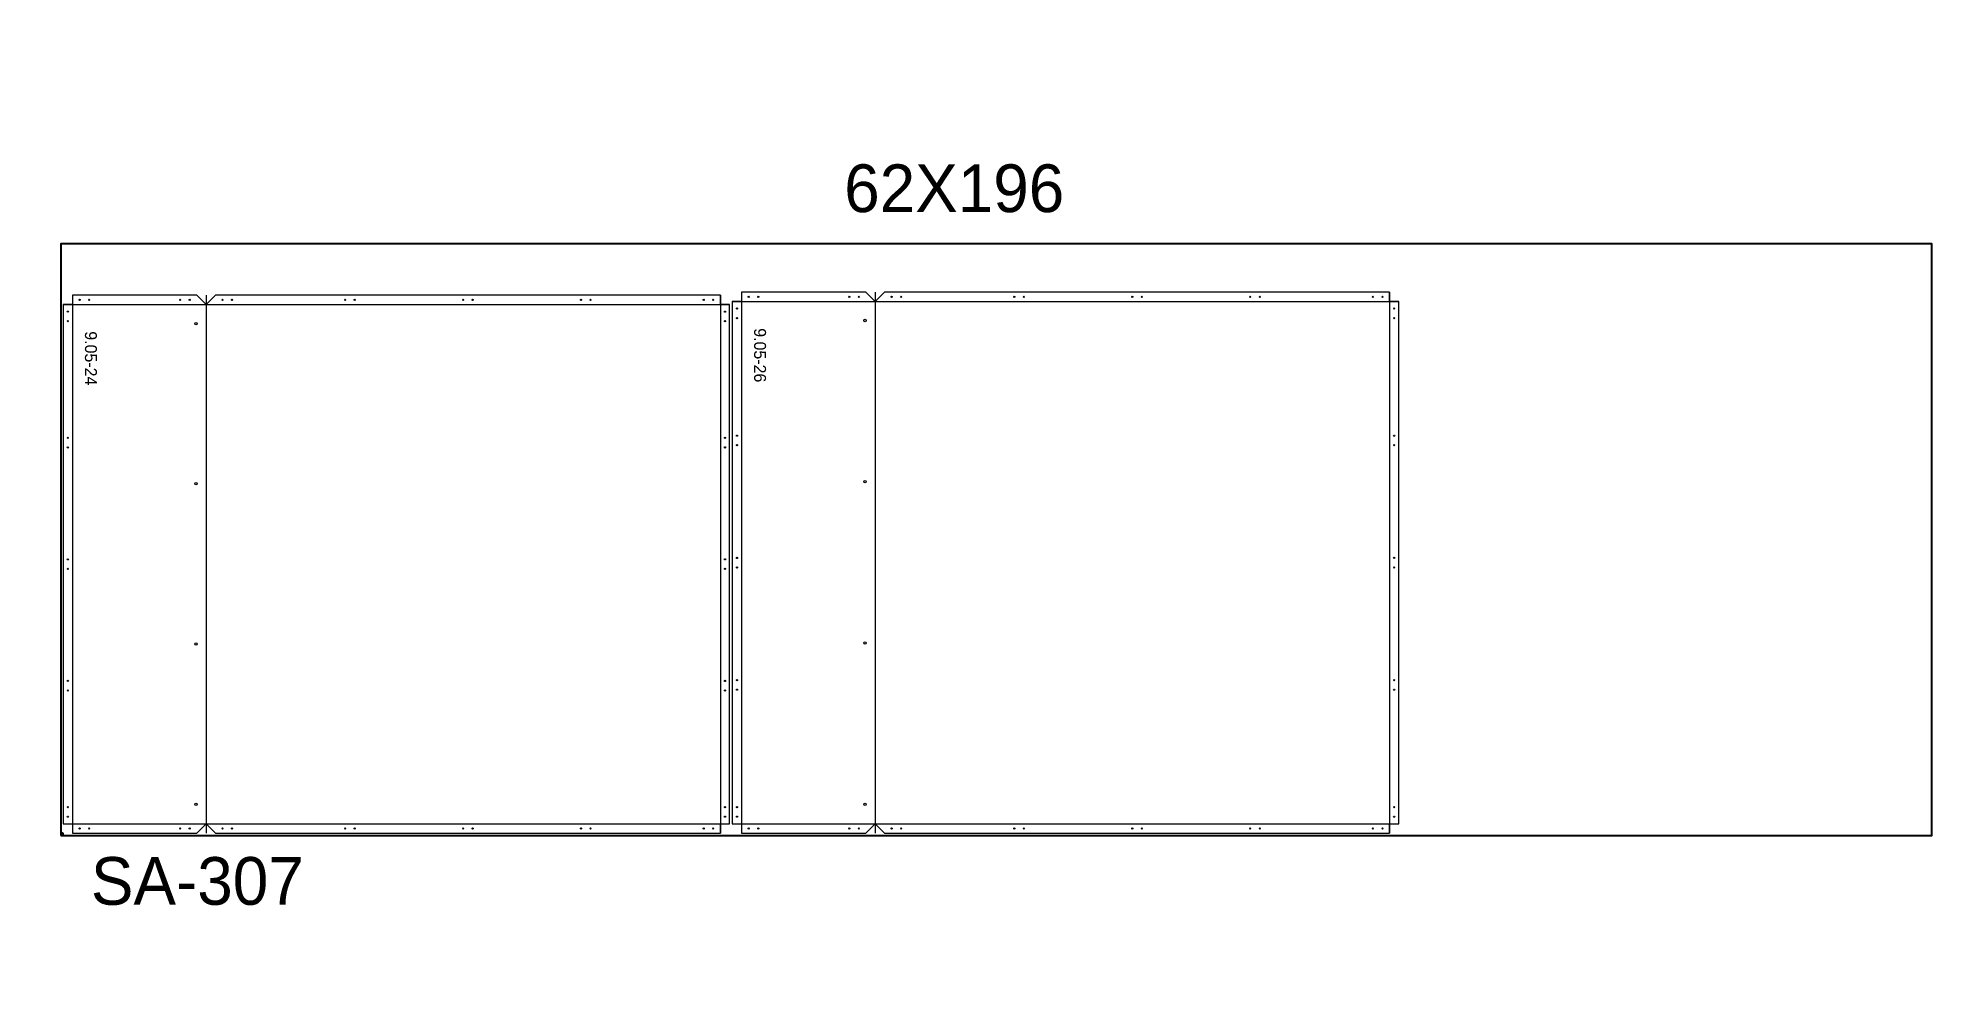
# Paper-space layout '25' of a CAD drawing. Header units: inches. Extents: x 1.7 to 15, y 2.1 to 8.7.
# The model-space entities are those that its viewports show. They can reach past a viewport. Long polylines and large blocks are cut down to what shows.
import ezdxf

# ---------------------------------------------------------------- set-up
doc = ezdxf.new("R2010")
doc.units = ezdxf.units.IN
doc.header["$MEASUREMENT"] = 0
for name, color, linetype, lineweight in [('ACM_Layer 1_Router Offset_Panel Cut', 1, 'Continuous', 9), ('ACM_Layer 3_Open Offset Countour_Route Lines', 4, 'Continuous', 9), ('ACM_Layer 4_Drill Centers_Rivet Holes', 3, 'Continuous', 9), ('ACM_Layer 5_Drill Centers_Weep Holes', 6, 'Continuous', 9)]:
    doc.layers.add(name, color=color, linetype=linetype, lineweight=lineweight)
doc.layers.add('ACM_Reference_Text', color=7, linetype='Continuous')
doc.layers.get('Defpoints').off()
doc.styles.add('ER_Basic_SS', font='', dxfattribs={"height": 1.25})
doc.styles.get('ER_Basic_SS').set_extended_font_data('ER_Basic_SS')

# ---------------------------------------------------------------- blocks, each defined once
blk = doc.blocks.new('*U149')
for p, q in [((-97.75, -34.23), (-98, -34.23)), ((-97.75, -34.48), (-97.75, -34.23))]:
    blk.add_line(p, q)
blk.add_lwpolyline([(-98, -34.48), (98, -34.48), (98, 27.52), (-98, 27.52)], close=True)
at = {"insert": (-15.94, 35.85), "char_height": 5, "attachment_point": 1}
blk.add_mtext_dynamic_manual_height_columns('62X196', width=43.9641, gutter_width=1, heights=[0], dxfattribs=at)
blk = doc.blocks.new('*U150')
at = {"color": 0, "linetype": 'ByBlock', "lineweight": -2, "transparency": 16777216}
blk.add_blockref('*U149', (1120, 0), dxfattribs=at)

msp = doc.modelspace()

# ---------------------------------------------------------------- linework, layer by layer
at = {"layer": 'ACM_Layer 1_Router Offset_Panel Cut'}
for points in [[(7053.57, 584.65), (7053.57, 530.22), (7054.54, 530.22), (7054.54, 529.25), (7067.57, 529.25), (7068.54, 530.22), (7069.51, 529.25), (7122.41, 529.25), (7122.41, 530.22), (7123.38, 530.22), (7123.38, 584.65), (7122.41, 584.65), (7122.41, 585.62), (7069.51, 585.62), (7068.54, 584.65), (7067.57, 585.62), (7054.54, 585.62), (7054.54, 584.65)], [(7123.66, 584.97), (7123.66, 530.22), (7124.63, 530.22), (7124.63, 529.25), (7137.66, 529.25), (7138.63, 530.22), (7139.6, 529.25), (7192.51, 529.25), (7192.51, 530.22), (7193.48, 530.22), (7193.48, 584.97), (7192.51, 584.97), (7192.51, 585.94), (7139.6, 585.94), (7138.63, 584.97), (7137.66, 585.94), (7124.63, 585.94), (7124.63, 584.97)]]:
    msp.add_lwpolyline(points, close=True, dxfattribs=at)
at = {"layer": 'ACM_Layer 3_Open Offset Countour_Route Lines'}
for p, q in [((7054.54, 585.62), (7054.54, 529.25)), ((7068.54, 585.62), (7068.54, 529.25)), ((7122.41, 585.62), (7122.41, 529.25)), ((7124.63, 585.94), (7124.63, 529.25)), ((7138.63, 585.94), (7138.63, 529.25)), ((7192.51, 585.94), (7192.51, 529.25)), ((7053.57, 584.65), (7123.38, 584.65)), ((7123.66, 584.97), (7193.48, 584.97)), ((7053.57, 530.22), (7123.38, 530.22)), ((7123.66, 530.22), (7193.48, 530.22))]:
    msp.add_line(p, q, dxfattribs=at)
at = {"layer": 'ACM_Layer 4_Drill Centers_Rivet Holes'}
for centre in [(7125.38, 585.45), (7126.38, 585.45), (7135.91, 585.45), (7136.91, 585.45), (7140.35, 585.45), (7141.35, 585.45), (7153.2, 585.45), (7154.2, 585.45), (7165.56, 585.45), (7166.56, 585.45), (7177.91, 585.45), (7178.91, 585.45), (7190.76, 585.45), (7191.76, 585.45), (7054.06, 583.9), (7055.29, 585.14), (7056.29, 585.14), (7065.82, 585.14), (7066.82, 585.14), (7070.26, 585.14), (7071.26, 585.14), (7083.11, 585.14), (7084.11, 585.14), (7095.46, 585.14), (7096.46, 585.14), (7107.81, 585.14), (7108.81, 585.14), (7120.66, 585.14), (7121.66, 585.14), (7122.9, 583.9), (7124.15, 584.22), (7192.99, 584.22), (7054.06, 582.9), (7122.9, 582.9), (7124.15, 583.22), (7192.99, 583.22), (7054.06, 570.67), (7054.06, 569.67), (7122.9, 570.67), (7122.9, 569.67), (7124.15, 570.9), (7124.15, 569.9), (7192.99, 570.9), (7192.99, 569.9), (7054.06, 557.94), (7122.9, 557.94), (7124.15, 558.09), (7192.99, 558.09), (7054.06, 556.94), (7122.9, 556.94), (7124.15, 557.09), (7192.99, 557.09), (7054.06, 545.2), (7054.06, 544.2), (7122.9, 545.2), (7122.9, 544.2), (7124.15, 545.28), (7124.15, 544.28), (7192.99, 545.28), (7192.99, 544.28), (7054.06, 531.97), (7122.9, 531.97), (7124.15, 531.97), (7192.99, 531.97), (7054.06, 530.97), (7055.29, 529.73), (7056.29, 529.73), (7065.82, 529.73), (7066.82, 529.73), (7070.26, 529.73), (7071.26, 529.73), (7083.11, 529.73), (7084.11, 529.73), (7095.46, 529.73), (7096.46, 529.73), (7107.81, 529.73), (7108.81, 529.73), (7120.66, 529.73), (7121.66, 529.73), (7122.9, 530.97), (7124.15, 530.97), (7125.38, 529.73), (7126.38, 529.73), (7135.91, 529.73), (7136.91, 529.73), (7140.35, 529.73), (7141.35, 529.73), (7153.2, 529.73), (7154.2, 529.73), (7165.56, 529.73), (7166.56, 529.73), (7177.91, 529.73), (7178.91, 529.73), (7190.76, 529.73), (7191.76, 529.73), (7192.99, 530.97)]:
    msp.add_circle(centre, 0.0625, dxfattribs=at)
at = {"layer": 'ACM_Layer 5_Drill Centers_Weep Holes'}
for centre in [(7067.48, 582.65), (7137.57, 582.97), (7067.48, 565.86), (7137.57, 566.07), (7067.48, 549.07), (7137.57, 549.18), (7067.48, 532.28), (7137.57, 532.28)]:
    msp.add_circle(centre, 0.125, dxfattribs=at)

# ---------------------------------------------------------------- block references
msp.add_blockref('*U150', (6031.32, 563.48))

# ---------------------------------------------------------------- texts
at = {"insert": (7056.47, 526.74), "char_height": 5, "attachment_point": 1}
msp.add_mtext_dynamic_manual_height_columns('SA-307', width=43.9641, gutter_width=1, heights=[0], dxfattribs=at)
at = {"layer": 'ACM_Reference_Text', "style": 'ER_Basic_SS'}
for s, p in [('9.05-24', (7055.85, 581.84)), ('9.05-26', (7125.94, 582.16))]:
    msp.add_text(s, height=1.25, rotation=270, dxfattribs=at).set_placement(p)

psp = doc.layouts.new('25')

# ---------------------------------------------------------------- viewports
at = {"layer": 'Defpoints'}
psp.add_viewport(center=(8.333, 5.376), size=(13.333, 6.63808), view_center_point=(7150.491, 563.004), view_height=99.13589, dxfattribs=at)

doc.saveas('drawing.dxf')
